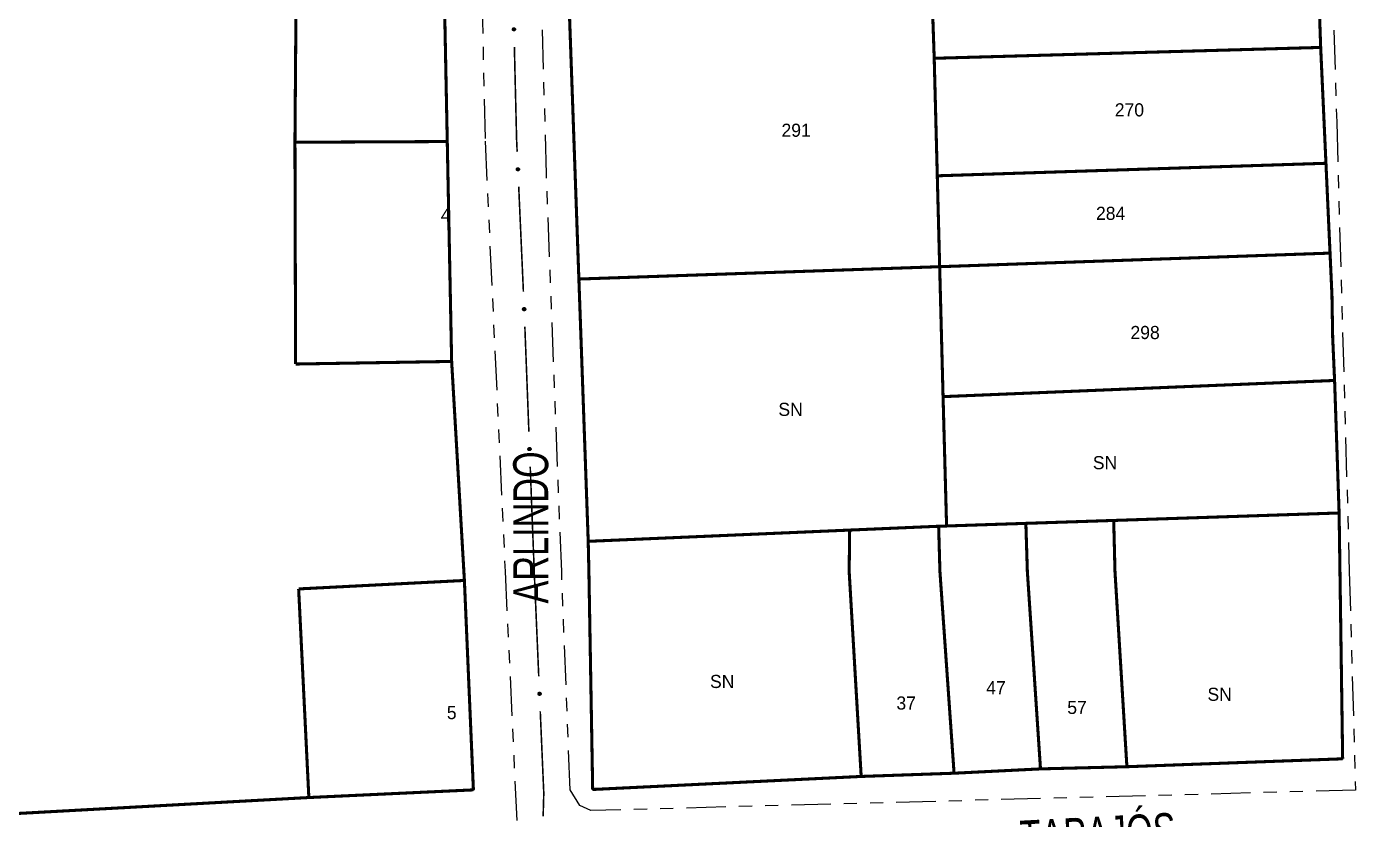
# Model space of a CAD drawing. Extents: x 205807 to 207855, y 4874692 to 4876446.
# Drawn here: x 206106 to 206257.9, y 4875575.6 to 4875666.2 of the extents above; entities that cross this region are included whole.
import ezdxf
from ezdxf.enums import TextEntityAlignment as Align

# ---------------------------------------------------------------- set-up
doc = ezdxf.new("R2010")
doc.units = 0
doc.header["$LTSCALE"] = 1.5
doc.header["$MEASUREMENT"] = 0
doc.linetypes.add('TRACO_25', pattern=[8, 3, -1, 1, -1, 1, -1])
for name, color, linetype in [('CD_MALHA_LOTES', 7, 'CONTINUOUS'), ('RU-QUADRA', 210, 'CONTINUOUS'), ('SV-EIXO-RUA-N-PAV', 6, 'CONTINUOUS'), ('SV-RUA-NAO-PAV', 7, 'CONTINUOUS'), ('SV-TXT-RUA-N-PAV', 7, 'CONTINUOUS'), ('Th_NmrPort', 1, 'CONTINUOUS')]:
    doc.layers.add(name, color=color, linetype=linetype)
doc.styles.add('ARIAL', font='ARIAL.SHX')

msp = doc.modelspace()

# ---------------------------------------------------------------- linework, layer by layer
at = {"layer": 'CD_MALHA_LOTES', "linetype": 'Continuous', "const_width": 0.35, "flags": 128}
for points in [[(206136.646247, 4875652.976663), (206136.834541, 4875677.370325)], [(206153.575698, 4875677.231455), (206154.057404, 4875653.055329)], [(206253.434299, 4875677.244248), (206253.899395, 4875663.812715)], [(206209.721286, 4875662.569853), (206209.490803, 4875669.304028)], [(206169.102374, 4875637.342458), (206168.040344, 4875667.169131)], [(206209.721286, 4875662.569853), (206253.899395, 4875663.812715)], [(206210.072813, 4875649.140521), (206209.721286, 4875662.569853)], [(206253.899395, 4875663.812715), (206254.50237, 4875650.571383)], [(206154.057404, 4875653.055329), (206136.646247, 4875652.976663)], [(206136.719368, 4875627.627987), (206136.646247, 4875652.976663)], [(206154.057404, 4875653.055329), (206154.558109, 4875627.925653)], [(206210.072813, 4875649.140521), (206254.50237, 4875650.571383)], [(206254.50237, 4875650.571383), (206254.969871, 4875640.305057)], [(206210.344721, 4875638.752909), (206210.072813, 4875649.140521)], [(206210.344721, 4875638.752909), (206254.969871, 4875640.305057)], [(206254.969871, 4875640.305057), (206255.188631, 4875635.501079), (206255.271114, 4875630.658744), (206255.489461, 4875625.751735)], [(206169.102374, 4875637.342458), (206210.344721, 4875638.752909)], [(206210.733462, 4875623.901916), (206210.344721, 4875638.752909)], [(206170.16977, 4875607.365072), (206169.102374, 4875637.342458)], [(206154.558109, 4875627.925653), (206136.719368, 4875627.627987)], [(206154.558109, 4875627.925653), (206156.015524, 4875602.89412)], [(206210.733462, 4875623.901916), (206255.489461, 4875625.751735)], [(206255.489461, 4875625.751735), (206256.007269, 4875610.606376)], [(206211.136155, 4875609.119415), (206210.733462, 4875623.901916)], [(206220.196807, 4875609.419672), (206211.136155, 4875609.119415)], [(206220.196807, 4875609.419672), (206230.240342, 4875609.752499)], [(206220.370044, 4875603.912818), (206220.196807, 4875609.419672)], [(206230.240342, 4875609.752499), (206256.007269, 4875610.606376)], [(206230.385659, 4875603.912621), (206230.240342, 4875609.752499)], [(206256.007269, 4875610.606376), (206256.411816, 4875582.510491)], [(206170.16977, 4875607.365072), (206200.05645, 4875608.651502)], [(206200, 4875603.913218), (206200.05645, 4875608.651502)], [(206200.05645, 4875608.651502), (206210.227862, 4875609.089316)], [(206210.227862, 4875609.089316), (206211.136155, 4875609.119415)], [(206210.375007, 4875603.913014), (206210.227862, 4875609.089316)], [(206170.247554, 4875603.913802), (206170.16977, 4875607.365072)], [(206170.680669, 4875579.005613), (206170.247554, 4875603.913802)], [(206201.373911, 4875580.494783), (206200, 4875603.913218)], [(206211.992474, 4875580.865198), (206210.375007, 4875603.913014)], [(206221.870207, 4875581.359084), (206220.370044, 4875603.912818)], [(206231.74794, 4875581.606028), (206230.385659, 4875603.912621)], [(206137.068301, 4875601.926057), (206156.015524, 4875602.89412)], [(206138.234843, 4875578.084842), (206137.068301, 4875601.926057)], [(206156.015524, 4875602.89412), (206157.045344, 4875578.959749)], [(206256.411816, 4875582.510491), (206231.74794, 4875581.606028)], [(206201.373911, 4875580.494783), (206170.680669, 4875579.005613)], [(206211.992474, 4875580.865198), (206201.373911, 4875580.494783)], [(206221.870207, 4875581.359084), (206211.992474, 4875580.865198)], [(206231.74794, 4875581.606028), (206221.870207, 4875581.359084)], [(206157.045344, 4875578.959749), (206138.234843, 4875578.084842)], [(206138.234843, 4875578.084842), (206026.392565, 4875571.960493)]]:
    msp.add_lwpolyline(points, dxfattribs=at)
at = {"layer": 'RU-QUADRA', "linetype": 'Continuous', "const_width": 0.18, "flags": 128}
for points in [[(206100.859491, 4875730.591392), (206121.833457, 4875738.820981), (206134.869237, 4875744.348558), (206151.08224, 4875752.797536), (206152.044547, 4875730.627893), (206153.342571, 4875702.596802), (206153.575698, 4875677.231455), (206154.057404, 4875653.055329), (206154.558109, 4875627.925653), (206155.956817, 4875603.914082), (206156.328089, 4875594.532211), (206157.045344, 4875578.959749), (206138.234843, 4875578.084842), (206026.392565, 4875571.960493)], [(206168.040344, 4875667.169131), (206169.102374, 4875637.342458), (206170.16977, 4875607.365072), (206170.247554, 4875603.913802), (206170.680669, 4875579.005613), (206201.373911, 4875580.494783), (206211.992474, 4875580.865198), (206221.870207, 4875581.359084), (206231.74794, 4875581.606028), (206256.411816, 4875582.510491), (206256.183652, 4875603.912115), (206256.183652, 4875603.915012), (206255.271114, 4875630.658744), (206255.188631, 4875635.501079), (206254.50237, 4875650.571383), (206253.434299, 4875677.244248)]]:
    msp.add_lwpolyline(points, dxfattribs=at)
at = {"layer": 'SV-EIXO-RUA-N-PAV'}
for points in [[(206161.575322, 4875665.731395), (206161.539458, 4875665.764649), (206161.515435, 4875665.800563), (206161.504021, 4875665.836284), (206161.502165, 4875665.87048), (206161.504206, 4875665.905678), (206161.514094, 4875665.940711), (206161.53368, 4875665.977162), (206161.566786, 4875666.013372), (206161.605194, 4875666.035563), (206161.639616, 4875666.048627), (206161.675162, 4875666.052616), (206161.709322, 4875666.05006), (206161.745372, 4875666.038586), (206161.782118, 4875666.018376), (206161.817723, 4875665.984205), (206161.841033, 4875665.948835), (206161.851167, 4875665.913994), (206161.85495, 4875665.878233), (206161.852435, 4875665.842324), (206161.842531, 4875665.807991), (206161.822116, 4875665.77103), (206161.787924, 4875665.736335), (206161.752912, 4875665.712683), (206161.718222, 4875665.702063), (206161.682931, 4875665.699131), (206161.647604, 4875665.700749), (206161.611974, 4875665.709222), (206161.575322, 4875665.731395)], [(206162.032255, 4875649.736188), (206161.995699, 4875649.768679), (206161.970924, 4875649.804079), (206161.958759, 4875649.839551), (206161.956183, 4875649.8737), (206161.957482, 4875649.908933), (206161.966629, 4875649.944167), (206161.985443, 4875649.981023), (206162.017779, 4875650.017922), (206162.055711, 4875650.040918), (206162.08985, 4875650.054705), (206162.125304, 4875650.059442), (206162.15951, 4875650.057606), (206162.195794, 4875650.046894), (206162.232958, 4875650.027463), (206162.269275, 4875649.994051), (206162.293325, 4875649.959179), (206162.30419, 4875649.924559), (206162.308727, 4875649.888886), (206162.306969, 4875649.852932), (206162.297791, 4875649.818398), (206162.278159, 4875649.781015), (206162.244706, 4875649.745607), (206162.2102, 4875649.721223), (206162.175742, 4875649.709874), (206162.140521, 4875649.706199), (206162.105166, 4875649.707072), (206162.069366, 4875649.714792), (206162.032255, 4875649.736188)], [(206162.746183, 4875633.752124), (206162.709627, 4875633.784615), (206162.684853, 4875633.820015), (206162.672688, 4875633.855487), (206162.670111, 4875633.889636), (206162.671411, 4875633.924869), (206162.680558, 4875633.960103), (206162.699372, 4875633.996959), (206162.731708, 4875634.033858), (206162.769639, 4875634.056854), (206162.803778, 4875634.070641), (206162.839232, 4875634.075377), (206162.873438, 4875634.073542), (206162.909722, 4875634.06283), (206162.946886, 4875634.043399), (206162.983203, 4875634.009986), (206163.007253, 4875633.975115), (206163.018119, 4875633.940495), (206163.022655, 4875633.904822), (206163.020898, 4875633.868868), (206163.011719, 4875633.834334), (206162.992088, 4875633.796951), (206162.958634, 4875633.761543), (206162.924128, 4875633.737159), (206162.88967, 4875633.72581), (206162.854449, 4875633.722135), (206162.819095, 4875633.723008), (206162.783295, 4875633.730728), (206162.746183, 4875633.752124)], [(206163.358798, 4875617.764555), (206163.322449, 4875617.797277), (206163.2979, 4875617.832833), (206163.28596, 4875617.868382), (206163.2836, 4875617.902547), (206163.285123, 4875617.937771), (206163.294493, 4875617.972946), (206163.313541, 4875618.009682), (206163.34611, 4875618.046376), (206163.384186, 4875618.06913), (206163.418412, 4875618.0827), (206163.453895, 4875618.087212), (206163.488089, 4875618.08516), (206163.524304, 4875618.074218), (206163.561344, 4875618.054552), (206163.597449, 4875618.020909), (206163.621277, 4875617.985886), (206163.631923, 4875617.951198), (206163.636233, 4875617.915497), (206163.634248, 4875617.879555), (206163.624851, 4875617.84508), (206163.604982, 4875617.807822), (206163.571305, 4875617.772627), (206163.536645, 4875617.748462), (206163.502116, 4875617.737332), (206163.466872, 4875617.73388), (206163.431524, 4875617.734977), (206163.395774, 4875617.742924), (206163.358798, 4875617.764555)], [(206164.705537, 4875590.083861), (206164.742042, 4875590.051312), (206164.76676, 4875590.015873), (206164.778868, 4875589.980381), (206164.78139, 4875589.946228), (206164.780035, 4875589.910997), (206164.770832, 4875589.875778), (206164.751959, 4875589.838952), (206164.719565, 4875589.802104), (206164.681597, 4875589.779169), (206164.647436, 4875589.765436), (206164.611975, 4875589.760756), (206164.577772, 4875589.762646), (206164.541505, 4875589.773415), (206164.504372, 4875589.792905), (206164.468108, 4875589.826376), (206164.444113, 4875589.861285), (206164.433303, 4875589.895922), (206164.428823, 4875589.931603), (206164.430638, 4875589.967554), (206164.439871, 4875590.002073), (206164.459562, 4875590.039425), (206164.493071, 4875590.07478), (206164.527617, 4875590.099109), (206164.562092, 4875590.110403), (206164.597319, 4875590.114022), (206164.632672, 4875590.113093), (206164.66846, 4875590.105316), (206164.705537, 4875590.083861)]]:
    msp.add_lwpolyline(points, close=True, dxfattribs=at)
for points in [[(206161.515435, 4875665.800563), (206161.504206, 4875665.905678)], [(206161.525676, 4875665.785063), (206161.510345, 4875665.914367)], [(206161.539458, 4875665.764649), (206161.514094, 4875665.940711)], [(206161.556523, 4875665.750302), (206161.524482, 4875665.951553)], [(206161.575322, 4875665.731395), (206161.53368, 4875665.977162)], [(206161.595426, 4875665.721191), (206161.552197, 4875665.991788)], [(206161.611974, 4875665.709222), (206161.566786, 4875666.013372)], [(206161.629819, 4875665.709718), (206161.585658, 4875666.019875)], [(206161.647604, 4875665.700749), (206161.605194, 4875666.035563)], [(206161.664083, 4875665.703701), (206161.62074, 4875666.03708)], [(206161.682931, 4875665.699131), (206161.639616, 4875666.048627)], [(206161.700947, 4875665.703204), (206161.660043, 4875666.048925)], [(206161.718222, 4875665.702063), (206161.675162, 4875666.052616)], [(206161.736254, 4875665.710861), (206161.692814, 4875666.048333)], [(206161.752912, 4875665.712683), (206161.709322, 4875666.05006)], [(206161.771368, 4875665.726702), (206161.728507, 4875666.039619)], [(206161.787924, 4875665.736335), (206161.745372, 4875666.038586)], [(206161.8034, 4875665.757485), (206161.764328, 4875666.02545)], [(206161.822116, 4875665.77103), (206161.782118, 4875666.018376)], [(206161.829815, 4875665.79496), (206161.800568, 4875665.993546)], [(206161.842531, 4875665.807991), (206161.817723, 4875665.984205)], [(206161.846746, 4875665.829481), (206161.830018, 4875665.960117)], [(206161.852435, 4875665.842324), (206161.841033, 4875665.948835)], [(206161.970924, 4875649.804079), (206161.957482, 4875649.908933)], [(206161.981489, 4875649.788798), (206161.963436, 4875649.91775)], [(206161.995699, 4875649.768679), (206161.966629, 4875649.944167)], [(206162.013061, 4875649.754695), (206161.976787, 4875649.955225)], [(206162.032255, 4875649.736188), (206161.985443, 4875649.981023)], [(206162.05257, 4875649.72641), (206162.003648, 4875649.996036)], [(206162.069366, 4875649.714792), (206162.017779, 4875650.017922)], [(206162.087197, 4875649.715664), (206162.036509, 4875650.024821)], [(206162.105166, 4875649.707072), (206162.055711, 4875650.040918)], [(206162.12158, 4875649.71037), (206162.071221, 4875650.042762)], [(206162.140521, 4875649.706199), (206162.08985, 4875650.054705)], [(206162.158446, 4875649.710651), (206162.110266, 4875650.055433)], [(206162.175742, 4875649.709874), (206162.125304, 4875650.059442)], [(206162.193584, 4875649.71905), (206162.143042, 4875650.055531)], [(206162.2102, 4875649.721223), (206162.15951, 4875650.057606)], [(206162.228357, 4875649.735628), (206162.178911, 4875650.047572)], [(206162.244706, 4875649.745607), (206162.195794, 4875650.046894)], [(206162.259733, 4875649.767078), (206162.215023, 4875650.03416)], [(206162.278159, 4875649.781015), (206162.232958, 4875650.027463)], [(206162.285353, 4875649.805102), (206162.251926, 4875650.003028)], [(206162.297791, 4875649.818398), (206162.269275, 4875649.994051)], [(206162.301551, 4875649.839972), (206162.282075, 4875649.970227)], [(206162.306969, 4875649.852932), (206162.293325, 4875649.959179)], [(206162.684853, 4875633.820015), (206162.671411, 4875633.924869)], [(206162.695417, 4875633.804734), (206162.677365, 4875633.933686)], [(206162.709627, 4875633.784615), (206162.680558, 4875633.960103)], [(206162.72699, 4875633.770631), (206162.690716, 4875633.971161)], [(206162.746183, 4875633.752124), (206162.699372, 4875633.996959)], [(206162.766498, 4875633.742346), (206162.717576, 4875634.011972)], [(206162.783295, 4875633.730728), (206162.731708, 4875634.033858)], [(206162.801125, 4875633.7316), (206162.750438, 4875634.040757)], [(206162.819095, 4875633.723008), (206162.769639, 4875634.056854)], [(206162.835509, 4875633.726306), (206162.785149, 4875634.058698)], [(206162.854449, 4875633.722135), (206162.803778, 4875634.070641)], [(206162.872375, 4875633.726587), (206162.824194, 4875634.071369)], [(206162.88967, 4875633.72581), (206162.839232, 4875634.075377)], [(206162.907513, 4875633.734986), (206162.856971, 4875634.071467)], [(206162.924128, 4875633.737159), (206162.873438, 4875634.073542)], [(206162.942285, 4875633.751564), (206162.892839, 4875634.063508)], [(206162.958634, 4875633.761543), (206162.909722, 4875634.06283)], [(206162.973662, 4875633.783014), (206162.928951, 4875634.050096)], [(206162.992088, 4875633.796951), (206162.946886, 4875634.043399)], [(206162.999281, 4875633.821037), (206162.965855, 4875634.018963)], [(206163.011719, 4875633.834334), (206162.983203, 4875634.009986)], [(206163.01548, 4875633.855908), (206162.996003, 4875633.986163)], [(206163.020898, 4875633.868868), (206163.007253, 4875633.975115)], [(206163.2979, 4875617.832833), (206163.285123, 4875617.937771)], [(206163.308367, 4875617.817486), (206163.291133, 4875617.94655)], [(206163.322449, 4875617.797277), (206163.294493, 4875617.972946)], [(206163.339723, 4875617.783183), (206163.304721, 4875617.98394)], [(206163.358798, 4875617.764555), (206163.313541, 4875618.009682)], [(206163.379051, 4875617.754649), (206163.33184, 4875618.024579)], [(206163.395774, 4875617.742924), (206163.34611, 4875618.046376)], [(206163.413609, 4875617.743683), (206163.364883, 4875618.053155)], [(206163.431524, 4875617.734977), (206163.384186, 4875618.06913)], [(206163.447958, 4875617.738171), (206163.399708, 4875618.070876)], [(206163.466872, 4875617.73388), (206163.418412, 4875618.0827)], [(206163.484826, 4875617.738218), (206163.438832, 4875618.083299)], [(206163.502116, 4875617.737332), (206163.453895, 4875618.087212)], [(206163.520016, 4875617.746394), (206163.471609, 4875618.083189)], [(206163.536645, 4875617.748462), (206163.488089, 4875618.08516)], [(206163.554893, 4875617.762751), (206163.507426, 4875618.075003)], [(206163.571305, 4875617.772627), (206163.524304, 4875618.074218)], [(206163.586468, 4875617.794002), (206163.543452, 4875618.061363)], [(206163.604982, 4875617.807822), (206163.561344, 4875618.054552)], [(206163.612328, 4875617.831862), (206163.580158, 4875618.029996)], [(206163.624851, 4875617.84508), (206163.597449, 4875618.020909)], [(206163.628748, 4875617.86663), (206163.610097, 4875617.997005)], [(206163.634248, 4875617.879555), (206163.621277, 4875617.985886)], [(206164.430638, 4875589.967554), (206164.444113, 4875589.861285)], [(206164.436076, 4875589.980505), (206164.455346, 4875589.850219)], [(206164.439871, 4875590.002073), (206164.468108, 4875589.826376)], [(206164.45233, 4875590.01535), (206164.485442, 4875589.817371)], [(206164.459562, 4875590.039425), (206164.504372, 4875589.792905)], [(206164.47801, 4875590.053332), (206164.522296, 4875589.78618)], [(206164.493071, 4875590.07478), (206164.541505, 4875589.773415)], [(206164.509437, 4875590.084733), (206164.558387, 4875589.77271)], [(206164.527617, 4875590.099109), (206164.577772, 4875589.762646)], [(206164.544235, 4875590.101256), (206164.594242, 4875589.764694)], [(206164.562092, 4875590.110403), (206164.611975, 4875589.760756)], [(206164.579387, 4875590.109599), (206164.627019, 4875589.76474)], [(206164.597319, 4875590.114022), (206164.647436, 4875589.765436)], [(206164.616253, 4875590.109821), (206164.666084, 4875589.777349)], [(206164.632672, 4875590.113093), (206164.681597, 4875589.779169)], [(206164.650628, 4875590.104472), (206164.700824, 4875589.795235)], [(206164.66846, 4875590.105316), (206164.719565, 4875589.802104)], [(206164.685238, 4875590.093671), (206164.733731, 4875589.823968)], [(206164.705537, 4875590.083861), (206164.751959, 4875589.838952)], [(206164.724701, 4875590.065324), (206164.760657, 4875589.864736)], [(206164.742042, 4875590.051312), (206164.770832, 4875589.875778)], [(206164.75622, 4875590.031171), (206164.774067, 4875589.90219)], [(206164.76676, 4875590.015873), (206164.780035, 4875589.910997)]]:
    msp.add_lwpolyline(points, dxfattribs=at)
at = {"layer": 'SV-EIXO-RUA-N-PAV', "const_width": 0.18}
for points in [[(206161.79052, 4875661.271761), (206161.729102, 4875663.878184)], [(206161.800041, 4875660.879023), (206161.79052, 4875661.271761)], [(206161.984377, 4875653.275162), (206161.800041, 4875660.879023)], [(206162.001953, 4875652.881649), (206161.984377, 4875653.275162)], [(206162.046573, 4875651.882645), (206162.001953, 4875652.881649)], [(206162.760502, 4875635.898581), (206162.225056, 4875647.886629)], [(206163.386727, 4875619.910878), (206162.927306, 4875631.90208)], [(206163.999289, 4875603.922608), (206163.539868, 4875615.913811)], [(206163.999289, 4875603.922608), (206164.515677, 4875591.933724)], [(206164.687806, 4875587.93743), (206165.075097, 4875578.945766)], [(206165.090981, 4875578.577007), (206165.017928, 4875575.947123)], [(206165.075097, 4875578.945766), (206165.090981, 4875578.577007)]]:
    msp.add_lwpolyline(points, dxfattribs=at)
at = {"layer": 'SV-RUA-NAO-PAV', "linetype": 'TRACO_25'}
for points in [[(206167.135469, 4875603.913863, 6.897427), (206165.397606, 4875649.342803, 6.897427), (206164.199789, 4875693.166131, 7.317344), (206162.402656, 4875725.864853, 7.317344), (206161.312704, 4875756.757029, 6.858545), (206162.119375, 4875759.046553, 6.866322), (206163.922979, 4875760.121601, 6.741901), (206206.338597, 4875760.682063, 6.399747), (206249.140692, 4875762.082724, 6.220893), (206251.483491, 4875761.375946, 6.220893), (206252.10307, 4875759.722064, 6.220893), (206253.943107, 4875713.755753, 6.283103), (206255.731989, 4875655.227685, 6.51639), (206257.170723, 4875603.912095, 6.51639)], [(205998.88866, 4875603.91144, 8.724845), (205988.882775, 4875631.68017, 8.670411), (205985.813054, 4875642.642347, 8.670411), (205977.344626, 4875671.694688, 8.4449), (205968.989145, 4875699.021315, 8.040535), (205992.440831, 4875705.298326, 8.024982), (206015.721212, 4875711.258051, 8.367137), (206039.097288, 4875717.097146, 8.600425), (206057.214312, 4875722.468191, 8.468228), (206096.349366, 4875731.795818, 7.706156), (206106.986547, 4875735.248648, 7.496198), (206116.189902, 4875738.218181, 7.286239), (206121.870313, 4875740.552412, 7.091833), (206127.670986, 4875742.96633, 7.084056), (206150.374969, 4875754.572016, 6.601929), (206152.351063, 4875754.371742, 6.609705), (206154.592314, 4875751.693293, 6.617482), (206155.827668, 4875727.00536, 6.88965), (206157.495571, 4875693.882275, 7.099609), (206158.381787, 4875653.098467, 6.524167), (206160.674168, 4875603.91399, 6.384194)], [(206160.674168, 4875603.91399, 6.384194), (206162.088557, 4875573.567367, 6.384194), (206123.705737, 4875572.814468, 6.757454), (206086.624621, 4875571.086377, 7.169595), (206053.489216, 4875569.502891, 7.418435), (206004.586163, 4875567.052325, 7.503974), (206006.057002, 4875563.404604, 7.239582), (206013.049361, 4875533.049004, 7.013417), (206014.271746, 4875527.01007, 6.874236), (206011.968961, 4875497.538848, 6.456693), (206011.432131, 4875488.649863, 6.563125), (206011.567818, 4875483.990598, 6.702306), (206012.91937, 4875477.225881, 7.005229)], [(206257.170723, 4875603.912095, 6.51639), (206257.871271, 4875578.925492, 6.51639), (206170.4518, 4875576.596365, 6.664139), (206169.205015, 4875577.178526, 6.671916), (206168.089659, 4875578.970666, 6.76523), (206167.135469, 4875603.913863, 6.897427)]]:
    msp.add_polyline3d(points, dxfattribs=at)

# ---------------------------------------------------------------- texts
at = {"layer": 'SV-TXT-RUA-N-PAV', "style": 'ARIAL', "width": 0.7}
for s, rotation, p in [('ARLINDO ', 90, (206165.593063, 4875600.263696)), ('TAPAJÓS', 3, (206219.631625, 4875571.433781))]:
    msp.add_text(s, height=4, rotation=rotation, dxfattribs=at).set_placement(p)
at = {"layer": 'Th_NmrPort', "color": 1}
for s, p in [('270', (206230.362797, 4875656.678373)), ('291', (206192.264973, 4875654.348727)), ('4', (206153.312673, 4875644.6385)), ('284', (206228.212354, 4875644.850938)), ('298', (206232.154832, 4875631.231466)), ('SN', (206191.906566, 4875622.450491)), ('SN', (206227.853947, 4875616.35757)), ('SN', (206184.093277, 4875591.350792)), ('47', (206215.666538, 4875590.637819)), ('SN', (206240.957389, 4875589.886605)), ('5', (206154.005457, 4875587.793259)), ('37', (206205.399956, 4875588.884988)), ('57', (206224.931503, 4875588.384179))]:
    msp.add_text(s, height=1.5, dxfattribs=at).set_placement(p, align=Align.MIDDLE_LEFT)

doc.saveas('drawing.dxf')
